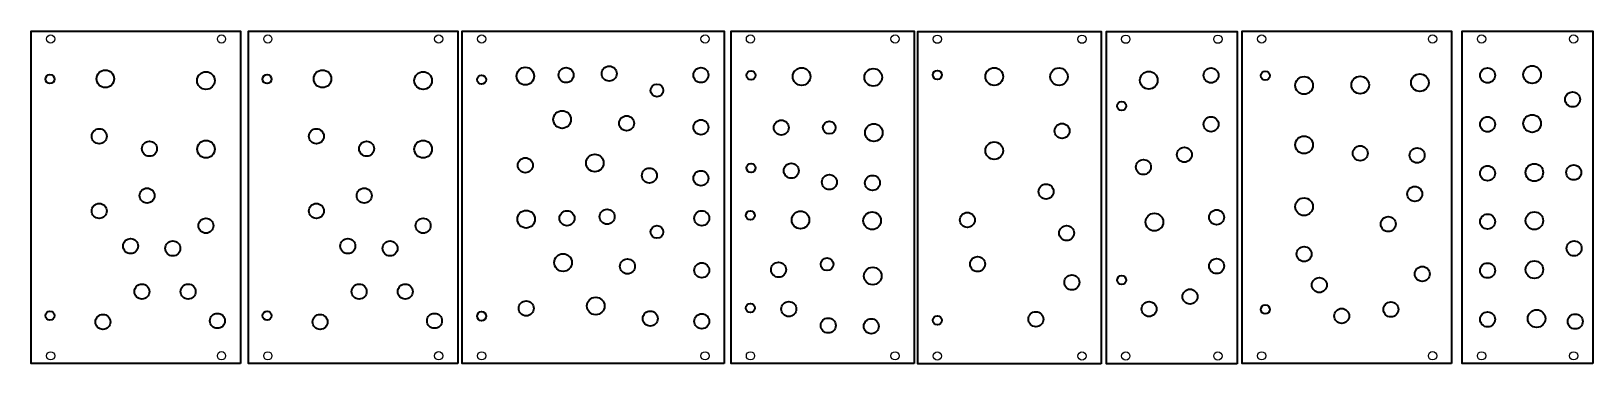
# Model space of a CAD drawing. Header units: inches. Extents: x 0.1 to 23.8, y -5.7 to -0.7.
import ezdxf

# ---------------------------------------------------------------- set-up
doc = ezdxf.new("R2010")
doc.units = ezdxf.units.IN
doc.header["$MEASUREMENT"] = 0
doc.layers.add('Panel', color=7, linetype='Continuous', lineweight=0)

msp = doc.modelspace()

# ---------------------------------------------------------------- linework, layer by layer
at = {"layer": 'Panel', "color": 250, "lineweight": 35, "true_color": 0x231f20}
for points in [[(3.243, -5.711), (0.058, -5.711), (0.058, -0.652), (3.243, -0.652)], [(6.547, -5.711), (3.362, -5.711), (3.362, -0.652), (6.547, -0.652)], [(10.604, -5.711), (6.615, -5.711), (6.615, -0.652), (10.604, -0.652)], [(13.494, -5.711), (10.707, -5.711), (10.707, -0.652), (13.494, -0.652)], [(16.338, -5.714), (13.551, -5.714), (13.551, -0.655), (16.338, -0.655)], [(18.406, -5.714), (16.418, -5.714), (16.418, -0.655), (18.406, -0.655)], [(21.671, -5.711), (18.486, -5.711), (18.486, -0.652), (21.671, -0.652)], [(23.819, -5.711), (21.83, -5.711), (21.83, -0.652), (23.819, -0.652)]]:
    msp.add_lwpolyline(points, close=True, dxfattribs=at)
at = {"layer": 'Panel', "color": 250, "lineweight": 25, "true_color": 0x231f20}
for centre in [(0.353, -0.77), (2.953, -0.77), (3.658, -0.77), (6.257, -0.77), (6.911, -0.77), (10.311, -0.77), (11.002, -0.77), (13.202, -0.77), (13.846, -0.773), (16.046, -0.773), (16.713, -0.773), (18.114, -0.773), (18.781, -0.77), (21.381, -0.77), (22.126, -0.77), (23.527, -0.77), (0.353, -5.593), (2.953, -5.592), (3.658, -5.593), (6.257, -5.592), (6.911, -5.593), (10.311, -5.593), (11.002, -5.593), (13.202, -5.593), (13.846, -5.596), (16.046, -5.596), (16.713, -5.596), (18.114, -5.595), (18.781, -5.593), (21.381, -5.592), (22.126, -5.593), (23.527, -5.593)]:
    msp.add_circle(centre, 0.063, dxfattribs=at)
at = {"layer": 'Panel', "color": 250, "lineweight": 35, "true_color": 0x231f20}
for centre, radius in [((8.852, -1.297), 0.114), ((22.896, -1.312), 0.134), ((0.342, -1.381), 0.0689), ((1.185, -1.376), 0.134), ((2.716, -1.403), 0.134), ((3.647, -1.381), 0.0689), ((4.49, -1.376), 0.134), ((6.021, -1.403), 0.134), ((6.91, -1.389), 0.0689), ((7.576, -1.335), 0.134), ((8.196, -1.32), 0.114), ((10.248, -1.32), 0.114), ((11.011, -1.322), 0.0689), ((11.78, -1.342), 0.134), ((11.78, -1.342), 0.134), ((12.87, -1.354), 0.134), ((13.846, -1.316), 0.0689), ((14.711, -1.342), 0.134), ((15.697, -1.344), 0.134), ((17.063, -1.398), 0.134), ((18.01, -1.324), 0.114), ((18.835, -1.327), 0.0689), ((19.426, -1.477), 0.134), ((20.28, -1.47), 0.134), ((21.188, -1.435), 0.134), ((22.218, -1.324), 0.114), ((9.578, -1.552), 0.0965), ((23.512, -1.69), 0.114), ((8.136, -1.996), 0.134), ((16.65, -1.79), 0.0689), ((1.092, -2.25), 0.114), ((4.397, -2.25), 0.114), ((9.117, -2.053), 0.114), ((10.248, -2.114), 0.114), ((11.471, -2.119), 0.114), ((12.201, -2.118), 0.0965), ((12.879, -2.195), 0.134), ((15.743, -2.169), 0.114), ((18.01, -2.067), 0.114), ((22.218, -2.069), 0.114), ((22.896, -2.057), 0.134), ((1.857, -2.441), 0.114), ((2.717, -2.447), 0.134), ((5.161, -2.441), 0.114), ((6.021, -2.447), 0.134), ((14.711, -2.47), 0.134), ((19.426, -2.381), 0.134), ((7.576, -2.692), 0.114), ((8.634, -2.657), 0.134), ((16.982, -2.72), 0.114), ((17.604, -2.532), 0.114), ((20.28, -2.51), 0.114), ((21.146, -2.542), 0.114), ((9.463, -2.848), 0.114), ((10.248, -2.889), 0.114), ((11.011, -2.732), 0.0689), ((11.623, -2.776), 0.114), ((12.202, -2.949), 0.114), ((12.858, -2.96), 0.114), ((22.218, -2.814), 0.114), ((22.93, -2.802), 0.134), ((23.529, -2.802), 0.114), ((1.82, -3.154), 0.114), ((5.124, -3.154), 0.114), ((15.5, -3.092), 0.114), ((21.11, -3.128), 0.114), ((1.092, -3.387), 0.114), ((4.397, -3.387), 0.114), ((19.426, -3.323), 0.134), ((2.716, -3.612), 0.114), ((6.021, -3.612), 0.114), ((7.589, -3.513), 0.134), ((8.21, -3.498), 0.114), ((8.821, -3.475), 0.114), ((10.261, -3.498), 0.114), ((11.001, -3.456), 0.0689), ((11.763, -3.524), 0.134), ((12.853, -3.536), 0.134), ((14.302, -3.524), 0.114), ((17.148, -3.557), 0.134), ((18.095, -3.484), 0.114), ((20.707, -3.588), 0.114), ((22.218, -3.549), 0.114), ((22.93, -3.536), 0.134), ((9.578, -3.707), 0.0965), ((15.813, -3.725), 0.114), ((1.57, -3.923), 0.114), ((2.212, -3.958), 0.114), ((4.875, -3.923), 0.114), ((5.517, -3.958), 0.114), ((8.15, -4.173), 0.134), ((19.426, -4.044), 0.114), ((23.535, -3.958), 0.114), ((9.13, -4.231), 0.114), ((10.261, -4.291), 0.114), ((11.429, -4.283), 0.114), ((12.167, -4.198), 0.0965), ((12.862, -4.378), 0.134), ((14.458, -4.197), 0.114), ((18.095, -4.227), 0.114), ((21.224, -4.346), 0.114), ((22.218, -4.294), 0.114), ((22.93, -4.281), 0.134), ((1.742, -4.614), 0.114), ((2.445, -4.614), 0.114), ((5.047, -4.614), 0.114), ((5.749, -4.614), 0.114), ((15.892, -4.476), 0.114), ((16.65, -4.44), 0.0689), ((19.658, -4.515), 0.114), ((8.647, -4.834), 0.134), ((17.69, -4.692), 0.114), ((0.342, -4.981), 0.0689), ((1.149, -5.076), 0.114), ((2.89, -5.06), 0.114), ((3.647, -4.981), 0.0689), ((4.453, -5.076), 0.114), ((6.194, -5.06), 0.114), ((6.91, -4.989), 0.0689), ((7.589, -4.87), 0.114), ((9.477, -5.025), 0.114), ((10.261, -5.067), 0.114), ((11.001, -4.866), 0.0689), ((11.585, -4.88), 0.114), ((13.846, -5.051), 0.0689), ((15.345, -5.035), 0.114), ((17.067, -4.88), 0.114), ((18.835, -4.887), 0.0689), ((19.998, -4.986), 0.114), ((20.747, -4.887), 0.114), ((22.218, -5.039), 0.114), ((22.964, -5.026), 0.134), ((23.552, -5.07), 0.114), ((12.185, -5.131), 0.114), ((12.84, -5.142), 0.114)]:
    msp.add_circle(centre, radius, dxfattribs=at)

doc.saveas('drawing.dxf')
